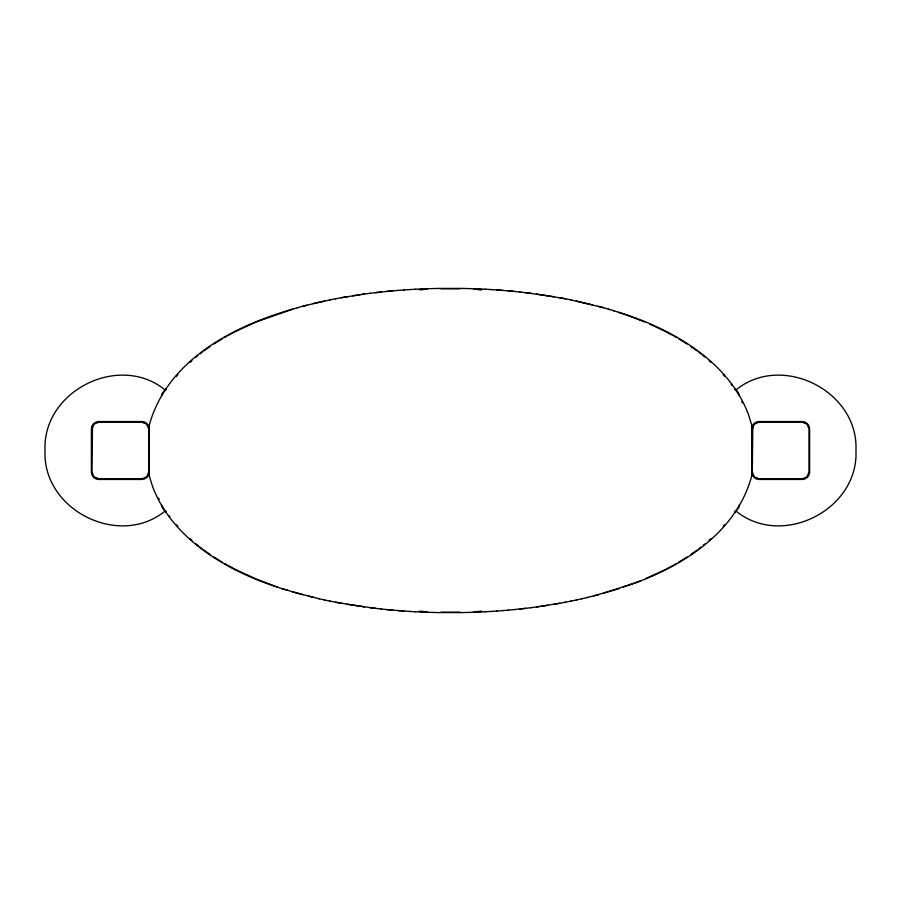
<?xml version="1.0" encoding="UTF-8"?>
<svg xmlns="http://www.w3.org/2000/svg" width="901" height="901" viewBox="0 0 901 901"><rect width="100%" height="100%" fill="white"/><g stroke="black" fill="none" stroke-linecap="round" stroke-linejoin="round"><path stroke-width="1.35" d="M149.307 472.045C149.363 476.01 145.861 479.523 141.896 479.456L98.806 479.456C94.842 479.523 91.328 476.01 91.384 472.045L91.384 428.955C91.328 424.99 94.842 421.477 98.806 421.544L141.896 421.544C145.861 421.477 149.363 424.99 149.307 428.955M751.693 428.955C751.637 424.99 755.139 421.477 759.104 421.544L802.194 421.544C806.158 421.477 809.672 424.99 809.616 428.955L809.616 472.045C809.672 476.01 806.158 479.523 802.194 479.456L759.104 479.456C755.139 479.523 751.637 476.01 751.693 472.045M91.97 429.067L93.997 424.157L98.919 422.118L141.784 422.118L146.694 424.157L148.733 429.067L148.733 471.933L146.694 476.843L141.784 478.881L98.919 478.881L93.997 476.843L91.97 471.933L92.499 426.41M752.267 429.067L754.306 424.157L759.216 422.118L802.081 422.118L807.003 424.157L809.03 429.067L809.03 471.933L807.003 476.843L802.081 478.881L759.216 478.881L754.306 476.843L752.267 471.933L752.797 426.41M161.977 395.528L162.495 393.23L166.178 388.579L162.495 393.23L161.527 396.023M739.023 505.472L738.505 507.77L734.822 512.421L738.505 507.77L739.473 504.977M152.652 486.765C173.521 541.794 232.852 574.399 287.61 590.29M748.348 414.235C727.501 359.251 668.125 326.556 613.39 310.71M176.134 376.584L177.801 374.658M723.199 526.342L724.866 524.416M189.852 362.461L191.913 360.648M709.087 540.352L711.148 538.539M196.114 357.044L197.758 355.715M704.886 543.956L703.242 545.285M200.168 353.811L202.038 352.359M698.962 548.641L700.832 547.189M203.964 350.94L205.89 349.509M695.11 551.491L697.036 550.06M165.728 510.484C119.946 548.979 42.156 510.169 45.05 450.5C42.156 390.831 119.946 352.021 165.728 390.516M735.272 390.516C781.054 352.021 858.844 390.831 855.95 450.5C858.844 510.169 781.054 548.979 735.272 510.484M206.892 348.811L209.865 346.716M691.135 554.284L694.108 552.189M213.954 343.979L222.502 338.686M687.046 557.021L678.498 562.314M224.721 337.402L226.951 336.118M674.049 564.882L676.279 563.598M228.099 335.499L235.06 331.782M672.901 565.501L665.94 569.218M236.231 331.163L255.276 322.389M664.769 569.837L645.724 578.611M256.323 321.95L292.701 309.167M640.014 581.213L603.141 593.32M623.368 587.058C677.822 569.331 735.892 534.98 751.693 475.987L751.693 425.013L748.449 414.494M619.01 588.702L593.95 595.786M297.859 307.68C236.265 324.416 167.732 358.677 149.307 425.013L149.307 475.987L152.551 486.506M297.319 307.68L307.05 305.214M302.556 306.25L324.653 301.058M598.444 594.75L587.261 597.453M313.244 303.547L330.205 299.887M581.843 598.726L587.756 597.453M576.347 599.942L582.305 598.726M570.795 601.113L576.798 599.942M329.777 299.887L335.836 298.772M565.164 602.228L571.223 601.113M335.42 298.772L347.279 296.711M565.58 602.228L553.721 604.289M341.13 297.713L364.522 294.064M559.87 603.287L536.478 606.936M352.741 295.753L360.04 294.65M548.259 605.247L540.96 606.35M361.425 294.458L370.097 293.321M539.575 606.542L530.903 607.679M369.815 293.321L381.326 291.992M531.185 607.679L519.674 609.008M375.435 292.634L392.645 290.877M525.565 608.366L514.02 609.594M386.743 291.406L398.343 290.392M508.355 610.123L514.257 609.594M502.657 610.608L508.558 610.123M398.152 290.392L404.065 289.953M496.935 611.047L502.848 610.608M418.988 289.671L423.797 289.356M482.012 611.328L479.985 611.475M403.896 289.953L409.797 289.57M491.203 611.43L497.104 611.047M420.35 289.671L427.198 289.244M473.802 611.756L480.65 611.328M409.651 289.57L415.564 289.244M485.436 611.756L491.349 611.43M415.429 289.244L421.341 288.962M479.659 612.038L485.571 611.756M421.229 288.962L427.13 288.725M473.87 612.275L479.771 612.038M427.051 288.725L438.787 288.421M473.949 612.275L462.213 612.579M440.904 288.77L460.096 288.77M460.096 612.23L440.904 612.23M438.742 288.421L462.258 288.421M462.258 612.579L438.742 612.579M462.213 288.421L473.949 288.725M438.787 612.579L427.051 612.275M473.87 288.725L479.771 288.962M421.229 612.038L427.13 612.275M479.659 288.962L485.571 289.244M415.429 611.756L421.341 612.038M485.448 289.244L491.349 289.57M409.651 611.43L415.552 611.756M477.203 289.356L482.012 289.671M422.772 611.576L421.015 611.475M473.802 289.244L480.65 289.671M420.35 611.328L427.198 611.756M491.203 289.57L502.848 290.392M409.797 611.43L398.152 610.608M480.683 289.57L481.371 289.626M418.988 611.328L419.629 611.374M496.947 289.953L514.257 291.406M404.053 611.047L386.743 609.594M508.355 290.877L519.922 291.992M392.645 610.123L381.078 609.008M519.674 291.992L531.185 293.321M381.326 609.008L369.815 607.679M525.306 292.634L554.092 296.711M375.694 608.366L346.908 604.289M536.478 294.064L565.58 298.772M364.522 606.936L335.42 602.228M559.476 297.713L571.223 299.887M341.524 603.287L329.777 601.113M802.081 422.118L804.739 422.648M756.558 478.352L759.216 478.881M141.784 422.118L144.442 422.648M96.261 478.352L98.919 478.881M570.795 299.887L603.693 307.68M324.202 599.942L330.205 601.113M576.347 301.058L592.621 304.876M318.684 598.726L324.653 599.942M319.157 598.726L292.138 591.833M308.379 596.124L313.739 597.453M597.915 306.25L608.862 309.167M303.085 594.75L281.99 588.702M608.299 309.167L613.975 310.71M618.413 312.298L625.823 314.787M275.177 586.213L277.632 587.058M627.04 315.215L644.677 321.95M273.96 585.785L256.323 579.05M255.276 578.6L236.231 569.837M649.891 324.169L664.769 331.163M665.94 331.782L672.901 335.499M235.06 569.218L228.099 565.501M674.049 336.118L676.279 337.402M224.721 563.598L226.951 564.882M678.509 338.686L687.046 343.979M222.491 562.314L213.954 557.021M691.135 346.716L694.119 348.811M206.881 552.189L209.865 554.284M695.11 349.509L697.036 350.94M203.964 550.06L205.89 551.491M698.962 352.359L700.843 353.811M200.157 547.189L202.038 548.641M702.239 354.904L704.864 357.055M198.761 546.096L196.136 543.945M709.087 360.648L711.148 362.461M189.852 538.539L191.913 540.352M723.199 374.658L724.866 376.584M176.134 524.416L177.801 526.342M738.482 393.185L734.822 388.579L738.482 393.185L739.462 395.99M162.518 507.815L166.178 512.421L162.518 507.815L161.538 505.01M731.128 384.445L731.668 385.2M169.872 516.555L169.332 515.8M741.782 401.655L742.379 402.837M158.621 498.163L159.218 499.345"/></g></svg>
